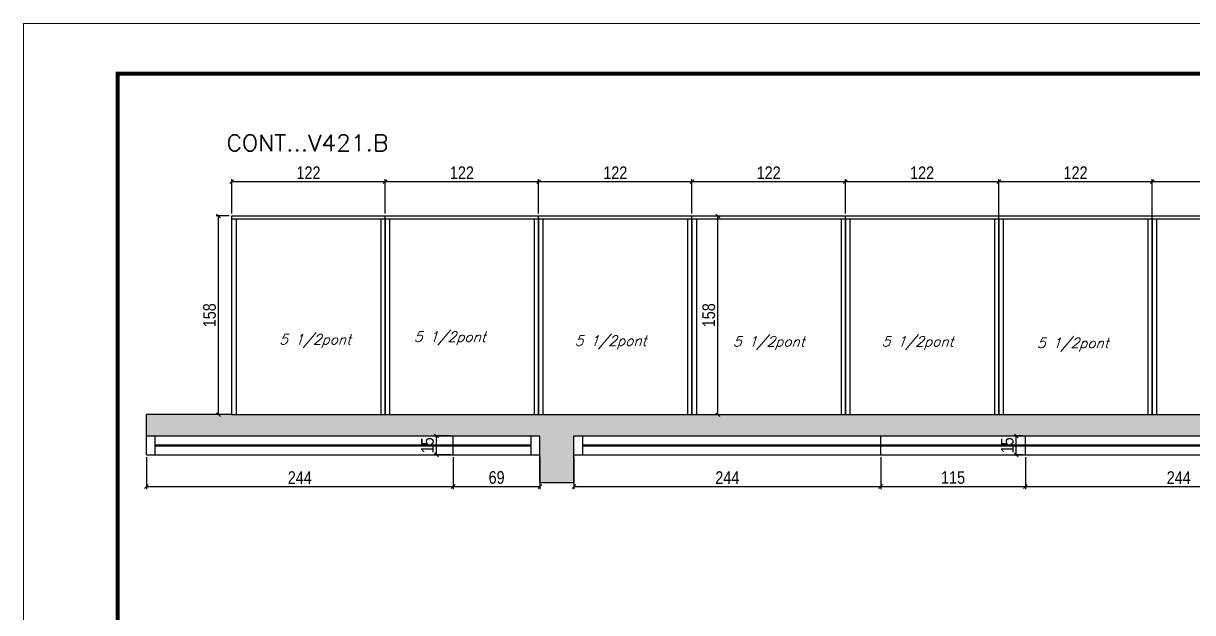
# Model space of a CAD drawing. Extents: x -3394 to 16474, y -5031 to 14397.
# Drawn here: x 9027 to 9957, y 9334 to 9802 of the extents above; entities that cross this region are included whole.
import ezdxf

# ---------------------------------------------------------------- set-up
doc = ezdxf.new("R2010")
doc.units = 0
doc.linetypes.add('DASHED', pattern=[0.75, 0.5, -0.25])
doc.layers.get('0').update_dxf_attribs({"linetype": 'CONTINUOUS'})
doc.layers.get('Defpoints').update_dxf_attribs({"linetype": 'CONTINUOUS'})
for name, color, linetype in [('COTA', 241, 'CONTINUOUS'), ('Painéis', 200, 'CONTINUOUS'), ('SARR_2.2x7', 40, 'CONTINUOUS'), ('SARR_3.5x7', 81, 'CONTINUOUS'), ('texto', 7, 'CONTINUOUS')]:
    doc.layers.add(name, color=color, linetype=linetype)
for name, color, linetype, lineweight in [('Folhas', 255, 'CONTINUOUS', 9), ('SARRAFO DE PRESSAO', 251, 'DASHED', 9), ('Texto Seção', 7, 'CONTINUOUS', 15)]:
    doc.layers.add(name, color=color, linetype=linetype, lineweight=lineweight)
doc.styles.add('COTA TECNICA', font='techl___.ttf', dxfattribs={"height": 10})
doc.styles.add('REGUA-120', font='ROMANS.shx', dxfattribs={"height": 15})
doc.styles.add('ROMANS', font='romans.shx')
doc.dimstyles.new('PAINEL', dxfattribs={"dimtxt": 10, "dimasz": 3, "dimexe": 3, "dimexo": 3, "dimgap": 3, "dimtad": 1, "dimdec": 1, "dimzin": 12, "dimdsep": 46, "dimtxsty": 'COTA TECNICA', "dimblk1": 'OBLIQUE', "dimblk2": 'OBLIQUE', "dimsah": 1, "dimcen": 0.9, "dimclrd": 4, "dimclre": 4, "dimclrt": 240, "dimadec": 1, "dimazin": 3, "dimtfac": 1, "dimtdec": 1, "dimtmove": 0, "dimatfit": 3, "dimfxl": 1, "dimtolj": 1, "dimtzin": 12, "dimarcsym": 0})

# ---------------------------------------------------------------- blocks, each defined once
blk = doc.blocks.new('9999999999')
at = {"layer": 'Folhas'}
blk.add_lwpolyline([(98138.98, 34190.21), (99623.98, 34190.21), (99623.98, 35240.21), (98138.98, 35240.21)], close=True, dxfattribs=at)
at = {"layer": 'Folhas', "color": 30, "const_width": 3}
blk.add_lwpolyline([(98213.98, 34230.21), (99583.98, 34230.21), (99583.98, 35200.21), (98213.98, 35200.21)], close=True, dxfattribs=at)
blk = doc.blocks.new('_Oblique')
at = {"color": 0, "linetype": 'ByBlock', "lineweight": -2}
blk.add_line((-0.5, -0.5), (0.5, 0.5), dxfattribs=at)
blk = doc.blocks.new('*D1128')
at = {"layer": 'COTA', "color": 4, "linetype": 'Continuous', "lineweight": -2, "transparency": 16777216}
for p, q in [((9560.93, 9649.09), (9581.46, 9649.09)), ((9579.46, 9491.09), (9579.46, 9649.09)), ((9560.93, 9491.09), (9581.46, 9491.09))]:
    blk.add_line(p, q, dxfattribs=at)
at = {"layer": 'Defpoints', "color": 0, "linetype": 'Continuous', "transparency": 16777216}
for p in [(9558.93, 9649.09), (9579.46, 9649.09), (9558.93, 9491.09)]:
    blk.add_point(p, dxfattribs=at)
at = {"layer": 'COTA', "color": 4, "linetype": 'Continuous', "lineweight": -2, "transparency": 16777216, "xscale": 3, "yscale": 3, "zscale": 3}
for p, rotation in [((9579.46, 9649.09), 90), ((9579.46, 9491.09), 270)]:
    blk.add_blockref('_Oblique', p, dxfattribs=dict(at, rotation=rotation))
at = {"layer": 'COTA', "color": 240, "linetype": 'Continuous', "transparency": 16777216, "insert": (9572.32, 9570.09), "char_height": 10, "attachment_point": 5, "rotation": 90, "style": 'COTA TECNICA'}
blk.add_mtext('\\A1;158', dxfattribs=at)
blk = doc.blocks.new('*D1136')
at = {"layer": 'COTA', "color": 4, "linetype": 'Continuous', "lineweight": -2, "transparency": 16777216}
for p, q in [((9125.03, 9457.09), (9125.03, 9431.88)), ((9369.03, 9457.09), (9369.03, 9431.88)), ((9125.03, 9433.88), (9369.03, 9433.88))]:
    blk.add_line(p, q, dxfattribs=at)
at = {"layer": 'Defpoints', "color": 0, "linetype": 'Continuous', "transparency": 16777216}
for p in [(9125.03, 9459.09), (9369.03, 9459.09), (9369.03, 9433.88)]:
    blk.add_point(p, dxfattribs=at)
at = {"layer": 'COTA', "color": 4, "linetype": 'Continuous', "lineweight": -2, "transparency": 16777216, "xscale": 3, "yscale": 3, "zscale": 3, "rotation": 180}
blk.add_blockref('_Oblique', (9125.03, 9433.88), dxfattribs=at)
at = {"layer": 'COTA', "color": 4, "linetype": 'Continuous', "lineweight": -2, "transparency": 16777216, "xscale": 3, "yscale": 3, "zscale": 3}
blk.add_blockref('_Oblique', (9369.03, 9433.88), dxfattribs=at)
at = {"layer": 'COTA', "color": 240, "linetype": 'Continuous', "transparency": 16777216, "insert": (9247.03, 9440.95), "char_height": 10, "attachment_point": 5, "style": 'COTA TECNICA'}
blk.add_mtext('\\A1;244', dxfattribs=at)
blk = doc.blocks.new('*D1137')
at = {"layer": 'COTA', "color": 4, "linetype": 'Continuous', "lineweight": -2, "transparency": 16777216}
for p, q in [((9369.03, 9457.09), (9369.03, 9431.88)), ((9438.03, 9457.09), (9438.03, 9431.88)), ((9369.03, 9433.88), (9438.03, 9433.88))]:
    blk.add_line(p, q, dxfattribs=at)
at = {"layer": 'Defpoints', "color": 0, "linetype": 'Continuous', "transparency": 16777216}
for p in [(9369.03, 9459.09), (9438.03, 9459.09), (9438.03, 9433.88)]:
    blk.add_point(p, dxfattribs=at)
at = {"layer": 'COTA', "color": 4, "linetype": 'Continuous', "lineweight": -2, "transparency": 16777216, "xscale": 3, "yscale": 3, "zscale": 3, "rotation": 180}
blk.add_blockref('_Oblique', (9369.03, 9433.88), dxfattribs=at)
at = {"layer": 'COTA', "color": 4, "linetype": 'Continuous', "lineweight": -2, "transparency": 16777216, "xscale": 3, "yscale": 3, "zscale": 3}
blk.add_blockref('_Oblique', (9438.03, 9433.88), dxfattribs=at)
at = {"layer": 'COTA', "color": 240, "linetype": 'Continuous', "transparency": 16777216, "insert": (9403.53, 9441.01), "char_height": 10, "attachment_point": 5, "style": 'COTA TECNICA'}
blk.add_mtext('\\A1;69', dxfattribs=at)
blk = doc.blocks.new('*D1138')
at = {"layer": 'COTA', "color": 4, "linetype": 'Continuous', "lineweight": -2, "transparency": 16777216}
for p, q in [((9367.03, 9474.09), (9353.71, 9474.09)), ((9355.71, 9459.09), (9355.71, 9474.09)), ((9367.03, 9459.09), (9353.71, 9459.09))]:
    blk.add_line(p, q, dxfattribs=at)
at = {"layer": 'Defpoints', "color": 0, "linetype": 'Continuous', "transparency": 16777216}
for p in [(9355.71, 9474.09), (9369.03, 9474.09), (9369.03, 9459.09)]:
    blk.add_point(p, dxfattribs=at)
at = {"layer": 'COTA', "color": 4, "linetype": 'Continuous', "lineweight": -2, "transparency": 16777216, "xscale": 3, "yscale": 3, "zscale": 3}
for p, rotation in [((9355.71, 9474.09), 90), ((9355.71, 9459.09), 270)]:
    blk.add_blockref('_Oblique', p, dxfattribs=dict(at, rotation=rotation))
at = {"layer": 'COTA', "color": 240, "linetype": 'Continuous', "transparency": 16777216, "insert": (9348.6, 9466.59), "char_height": 10, "attachment_point": 5, "rotation": 90, "style": 'COTA TECNICA'}
blk.add_mtext('\\A1;15', dxfattribs=at)
blk = doc.blocks.new('*D1139')
at = {"layer": 'COTA', "color": 4, "linetype": 'Continuous', "lineweight": -2, "transparency": 16777216}
for p, q in [((9465.03, 9457.09), (9465.03, 9431.88)), ((9709.03, 9457.09), (9709.03, 9431.88)), ((9465.03, 9433.88), (9709.03, 9433.88))]:
    blk.add_line(p, q, dxfattribs=at)
at = {"layer": 'Defpoints', "color": 0, "linetype": 'Continuous', "transparency": 16777216}
for p in [(9465.03, 9459.09), (9709.03, 9459.09), (9709.03, 9433.88)]:
    blk.add_point(p, dxfattribs=at)
at = {"layer": 'COTA', "color": 4, "linetype": 'Continuous', "lineweight": -2, "transparency": 16777216, "xscale": 3, "yscale": 3, "zscale": 3, "rotation": 180}
blk.add_blockref('_Oblique', (9465.03, 9433.88), dxfattribs=at)
at = {"layer": 'COTA', "color": 4, "linetype": 'Continuous', "lineweight": -2, "transparency": 16777216, "xscale": 3, "yscale": 3, "zscale": 3}
blk.add_blockref('_Oblique', (9709.03, 9433.88), dxfattribs=at)
at = {"layer": 'COTA', "color": 240, "linetype": 'Continuous', "transparency": 16777216, "insert": (9587.03, 9440.95), "char_height": 10, "attachment_point": 5, "style": 'COTA TECNICA'}
blk.add_mtext('\\A1;244', dxfattribs=at)
blk = doc.blocks.new('*D1140')
at = {"layer": 'COTA', "color": 4, "linetype": 'Continuous', "lineweight": -2, "transparency": 16777216}
for p, q in [((9709.03, 9457.09), (9709.03, 9431.88)), ((9824.03, 9457.09), (9824.03, 9431.88)), ((9709.03, 9433.88), (9824.03, 9433.88))]:
    blk.add_line(p, q, dxfattribs=at)
at = {"layer": 'Defpoints', "color": 0, "linetype": 'Continuous', "transparency": 16777216}
for p in [(9709.03, 9459.09), (9824.03, 9459.09), (9824.03, 9433.88)]:
    blk.add_point(p, dxfattribs=at)
at = {"layer": 'COTA', "color": 4, "linetype": 'Continuous', "lineweight": -2, "transparency": 16777216, "xscale": 3, "yscale": 3, "zscale": 3, "rotation": 180}
blk.add_blockref('_Oblique', (9709.03, 9433.88), dxfattribs=at)
at = {"layer": 'COTA', "color": 4, "linetype": 'Continuous', "lineweight": -2, "transparency": 16777216, "xscale": 3, "yscale": 3, "zscale": 3}
blk.add_blockref('_Oblique', (9824.03, 9433.88), dxfattribs=at)
at = {"layer": 'COTA', "color": 240, "linetype": 'Continuous', "transparency": 16777216, "insert": (9766.53, 9440.99), "char_height": 10, "attachment_point": 5, "style": 'COTA TECNICA'}
blk.add_mtext('\\A1;115', dxfattribs=at)
blk = doc.blocks.new('*D1141')
at = {"layer": 'COTA', "color": 4, "linetype": 'Continuous', "lineweight": -2, "transparency": 16777216}
for p, q in [((9824.03, 9457.09), (9824.03, 9431.88)), ((10068.03, 9457.09), (10068.03, 9431.88)), ((9824.03, 9433.88), (10068.03, 9433.88))]:
    blk.add_line(p, q, dxfattribs=at)
at = {"layer": 'Defpoints', "color": 0, "linetype": 'Continuous', "transparency": 16777216}
for p in [(9824.03, 9459.09), (10068.03, 9459.09), (10068.03, 9433.88)]:
    blk.add_point(p, dxfattribs=at)
at = {"layer": 'COTA', "color": 4, "linetype": 'Continuous', "lineweight": -2, "transparency": 16777216, "xscale": 3, "yscale": 3, "zscale": 3, "rotation": 180}
blk.add_blockref('_Oblique', (9824.03, 9433.88), dxfattribs=at)
at = {"layer": 'COTA', "color": 4, "linetype": 'Continuous', "lineweight": -2, "transparency": 16777216, "xscale": 3, "yscale": 3, "zscale": 3}
blk.add_blockref('_Oblique', (10068.03, 9433.88), dxfattribs=at)
at = {"layer": 'COTA', "color": 240, "linetype": 'Continuous', "transparency": 16777216, "insert": (9946.03, 9440.95), "char_height": 10, "attachment_point": 5, "style": 'COTA TECNICA'}
blk.add_mtext('\\A1;244', dxfattribs=at)
blk = doc.blocks.new('*D1142')
at = {"layer": 'COTA', "color": 4, "linetype": 'Continuous', "lineweight": -2, "transparency": 16777216}
for p, q in [((9822.03, 9474.09), (9814.83, 9474.09)), ((9816.83, 9459.09), (9816.83, 9474.09)), ((9822.03, 9459.09), (9814.83, 9459.09))]:
    blk.add_line(p, q, dxfattribs=at)
at = {"layer": 'Defpoints', "color": 0, "linetype": 'Continuous', "transparency": 16777216}
for p in [(9816.83, 9474.09), (9824.03, 9474.09), (9824.03, 9459.09)]:
    blk.add_point(p, dxfattribs=at)
at = {"layer": 'COTA', "color": 4, "linetype": 'Continuous', "lineweight": -2, "transparency": 16777216, "xscale": 3, "yscale": 3, "zscale": 3}
for p, rotation in [((9816.83, 9474.09), 90), ((9816.83, 9459.09), 270)]:
    blk.add_blockref('_Oblique', p, dxfattribs=dict(at, rotation=rotation))
at = {"layer": 'COTA', "color": 240, "linetype": 'Continuous', "transparency": 16777216, "insert": (9809.72, 9466.59), "char_height": 10, "attachment_point": 5, "rotation": 90, "style": 'COTA TECNICA'}
blk.add_mtext('\\A1;15', dxfattribs=at)
blk = doc.blocks.new('*D1148')
at = {"layer": 'COTA', "color": 4, "linetype": 'Continuous', "lineweight": -2, "transparency": 16777216}
for p, q in [((9192.93, 9651.09), (9192.93, 9678.41)), ((9192.93, 9676.41), (9314.93, 9676.41)), ((9314.93, 9651.09), (9314.93, 9678.41))]:
    blk.add_line(p, q, dxfattribs=at)
at = {"layer": 'Defpoints', "color": 0, "linetype": 'Continuous', "transparency": 16777216}
for p in [(9314.93, 9676.41), (9192.93, 9649.09), (9314.93, 9649.09)]:
    blk.add_point(p, dxfattribs=at)
at = {"layer": 'COTA', "color": 4, "linetype": 'Continuous', "lineweight": -2, "transparency": 16777216, "xscale": 3, "yscale": 3, "zscale": 3, "rotation": 180}
blk.add_blockref('_Oblique', (9192.93, 9676.41), dxfattribs=at)
at = {"layer": 'COTA', "color": 4, "linetype": 'Continuous', "lineweight": -2, "transparency": 16777216, "xscale": 3, "yscale": 3, "zscale": 3}
blk.add_blockref('_Oblique', (9314.93, 9676.41), dxfattribs=at)
at = {"layer": 'COTA', "color": 240, "linetype": 'Continuous', "transparency": 16777216, "insert": (9253.93, 9683.47), "char_height": 10, "attachment_point": 5, "style": 'COTA TECNICA'}
blk.add_mtext('\\A1;122', dxfattribs=at)
blk = doc.blocks.new('*D1149')
at = {"layer": 'COTA', "color": 4, "linetype": 'Continuous', "lineweight": -2, "transparency": 16777216}
for p, q in [((9314.93, 9651.09), (9314.93, 9678.41)), ((9314.93, 9676.41), (9436.93, 9676.41)), ((9436.93, 9651.09), (9436.93, 9678.41))]:
    blk.add_line(p, q, dxfattribs=at)
at = {"layer": 'Defpoints', "color": 0, "linetype": 'Continuous', "transparency": 16777216}
for p in [(9436.93, 9676.41), (9314.93, 9649.09), (9436.93, 9649.09)]:
    blk.add_point(p, dxfattribs=at)
at = {"layer": 'COTA', "color": 4, "linetype": 'Continuous', "lineweight": -2, "transparency": 16777216, "xscale": 3, "yscale": 3, "zscale": 3, "rotation": 180}
blk.add_blockref('_Oblique', (9314.93, 9676.41), dxfattribs=at)
at = {"layer": 'COTA', "color": 4, "linetype": 'Continuous', "lineweight": -2, "transparency": 16777216, "xscale": 3, "yscale": 3, "zscale": 3}
blk.add_blockref('_Oblique', (9436.93, 9676.41), dxfattribs=at)
at = {"layer": 'COTA', "color": 240, "linetype": 'Continuous', "transparency": 16777216, "insert": (9375.93, 9683.47), "char_height": 10, "attachment_point": 5, "style": 'COTA TECNICA'}
blk.add_mtext('\\A1;122', dxfattribs=at)
blk = doc.blocks.new('*D1150')
at = {"layer": 'COTA', "color": 4, "linetype": 'Continuous', "lineweight": -2, "transparency": 16777216}
for p, q in [((9436.93, 9651.09), (9436.93, 9678.41)), ((9436.93, 9676.41), (9558.93, 9676.41)), ((9558.93, 9651.09), (9558.93, 9678.41))]:
    blk.add_line(p, q, dxfattribs=at)
at = {"layer": 'Defpoints', "color": 0, "linetype": 'Continuous', "transparency": 16777216}
for p in [(9558.93, 9676.41), (9436.93, 9649.09), (9558.93, 9649.09)]:
    blk.add_point(p, dxfattribs=at)
at = {"layer": 'COTA', "color": 4, "linetype": 'Continuous', "lineweight": -2, "transparency": 16777216, "xscale": 3, "yscale": 3, "zscale": 3, "rotation": 180}
blk.add_blockref('_Oblique', (9436.93, 9676.41), dxfattribs=at)
at = {"layer": 'COTA', "color": 4, "linetype": 'Continuous', "lineweight": -2, "transparency": 16777216, "xscale": 3, "yscale": 3, "zscale": 3}
blk.add_blockref('_Oblique', (9558.93, 9676.41), dxfattribs=at)
at = {"layer": 'COTA', "color": 240, "linetype": 'Continuous', "transparency": 16777216, "insert": (9497.93, 9683.47), "char_height": 10, "attachment_point": 5, "style": 'COTA TECNICA'}
blk.add_mtext('\\A1;122', dxfattribs=at)
blk = doc.blocks.new('*D1151')
at = {"layer": 'COTA', "color": 4, "linetype": 'Continuous', "lineweight": -2, "transparency": 16777216}
for p, q in [((9558.93, 9651.09), (9558.93, 9678.41)), ((9558.93, 9676.41), (9680.93, 9676.41)), ((9680.93, 9651.09), (9680.93, 9678.41))]:
    blk.add_line(p, q, dxfattribs=at)
at = {"layer": 'Defpoints', "color": 0, "linetype": 'Continuous', "transparency": 16777216}
for p in [(9680.93, 9676.41), (9558.93, 9649.09), (9680.93, 9649.09)]:
    blk.add_point(p, dxfattribs=at)
at = {"layer": 'COTA', "color": 4, "linetype": 'Continuous', "lineweight": -2, "transparency": 16777216, "xscale": 3, "yscale": 3, "zscale": 3, "rotation": 180}
blk.add_blockref('_Oblique', (9558.93, 9676.41), dxfattribs=at)
at = {"layer": 'COTA', "color": 4, "linetype": 'Continuous', "lineweight": -2, "transparency": 16777216, "xscale": 3, "yscale": 3, "zscale": 3}
blk.add_blockref('_Oblique', (9680.93, 9676.41), dxfattribs=at)
at = {"layer": 'COTA', "color": 240, "linetype": 'Continuous', "transparency": 16777216, "insert": (9619.93, 9683.47), "char_height": 10, "attachment_point": 5, "style": 'COTA TECNICA'}
blk.add_mtext('\\A1;122', dxfattribs=at)
blk = doc.blocks.new('*D1152')
at = {"layer": 'COTA', "color": 4, "linetype": 'Continuous', "lineweight": -2, "transparency": 16777216}
for p, q in [((9680.93, 9651.09), (9680.93, 9678.41)), ((9680.93, 9676.41), (9802.93, 9676.41)), ((9802.93, 9648.89), (9802.93, 9678.41))]:
    blk.add_line(p, q, dxfattribs=at)
at = {"layer": 'Defpoints', "color": 0, "linetype": 'Continuous', "transparency": 16777216}
for p in [(9802.93, 9676.41), (9680.93, 9649.09), (9802.93, 9646.89)]:
    blk.add_point(p, dxfattribs=at)
at = {"layer": 'COTA', "color": 4, "linetype": 'Continuous', "lineweight": -2, "transparency": 16777216, "xscale": 3, "yscale": 3, "zscale": 3, "rotation": 180}
blk.add_blockref('_Oblique', (9680.93, 9676.41), dxfattribs=at)
at = {"layer": 'COTA', "color": 4, "linetype": 'Continuous', "lineweight": -2, "transparency": 16777216, "xscale": 3, "yscale": 3, "zscale": 3}
blk.add_blockref('_Oblique', (9802.93, 9676.41), dxfattribs=at)
at = {"layer": 'COTA', "color": 240, "linetype": 'Continuous', "transparency": 16777216, "insert": (9741.93, 9683.47), "char_height": 10, "attachment_point": 5, "style": 'COTA TECNICA'}
blk.add_mtext('\\A1;122', dxfattribs=at)
blk = doc.blocks.new('*D1153')
at = {"layer": 'COTA', "color": 4, "linetype": 'Continuous', "lineweight": -2, "transparency": 16777216}
for p, q in [((9802.93, 9648.89), (9802.93, 9678.41)), ((9802.93, 9676.41), (9924.93, 9676.41)), ((9924.93, 9648.89), (9924.93, 9678.41))]:
    blk.add_line(p, q, dxfattribs=at)
at = {"layer": 'Defpoints', "color": 0, "linetype": 'Continuous', "transparency": 16777216}
for p in [(9924.93, 9676.41), (9802.93, 9646.89), (9924.93, 9646.89)]:
    blk.add_point(p, dxfattribs=at)
at = {"layer": 'COTA', "color": 4, "linetype": 'Continuous', "lineweight": -2, "transparency": 16777216, "xscale": 3, "yscale": 3, "zscale": 3, "rotation": 180}
blk.add_blockref('_Oblique', (9802.93, 9676.41), dxfattribs=at)
at = {"layer": 'COTA', "color": 4, "linetype": 'Continuous', "lineweight": -2, "transparency": 16777216, "xscale": 3, "yscale": 3, "zscale": 3}
blk.add_blockref('_Oblique', (9924.93, 9676.41), dxfattribs=at)
at = {"layer": 'COTA', "color": 240, "linetype": 'Continuous', "transparency": 16777216, "insert": (9863.93, 9683.47), "char_height": 10, "attachment_point": 5, "style": 'COTA TECNICA'}
blk.add_mtext('\\A1;122', dxfattribs=at)
blk = doc.blocks.new('*D1154')
at = {"layer": 'COTA', "color": 4, "linetype": 'Continuous', "lineweight": -2, "transparency": 16777216}
for p, q in [((9924.93, 9648.89), (9924.93, 9678.41)), ((9924.93, 9676.41), (10046.93, 9676.41)), ((10046.93, 9651.09), (10046.93, 9678.41))]:
    blk.add_line(p, q, dxfattribs=at)
at = {"layer": 'Defpoints', "color": 0, "linetype": 'Continuous', "transparency": 16777216}
for p in [(10046.93, 9676.41), (9924.93, 9646.89), (10046.93, 9649.09)]:
    blk.add_point(p, dxfattribs=at)
at = {"layer": 'COTA', "color": 4, "linetype": 'Continuous', "lineweight": -2, "transparency": 16777216, "xscale": 3, "yscale": 3, "zscale": 3, "rotation": 180}
blk.add_blockref('_Oblique', (9924.93, 9676.41), dxfattribs=at)
at = {"layer": 'COTA', "color": 4, "linetype": 'Continuous', "lineweight": -2, "transparency": 16777216, "xscale": 3, "yscale": 3, "zscale": 3}
blk.add_blockref('_Oblique', (10046.93, 9676.41), dxfattribs=at)
at = {"layer": 'COTA', "color": 240, "linetype": 'Continuous', "transparency": 16777216, "insert": (9985.93, 9683.47), "char_height": 10, "attachment_point": 5, "style": 'COTA TECNICA'}
blk.add_mtext('\\A1;122', dxfattribs=at)
blk = doc.blocks.new('*D1167')
at = {"layer": 'COTA', "color": 4, "linetype": 'Continuous', "lineweight": -2, "transparency": 16777216}
for p, q in [((9190.93, 9649.09), (9180.4, 9649.09)), ((9182.4, 9491.09), (9182.4, 9649.09)), ((9190.93, 9491.09), (9180.4, 9491.09))]:
    blk.add_line(p, q, dxfattribs=at)
at = {"layer": 'Defpoints', "color": 0, "linetype": 'Continuous', "transparency": 16777216}
for p in [(9182.4, 9649.09), (9192.93, 9649.09), (9192.93, 9491.09)]:
    blk.add_point(p, dxfattribs=at)
at = {"layer": 'COTA', "color": 4, "linetype": 'Continuous', "lineweight": -2, "transparency": 16777216, "xscale": 3, "yscale": 3, "zscale": 3}
for p, rotation in [((9182.4, 9649.09), 90), ((9182.4, 9491.09), 270)]:
    blk.add_blockref('_Oblique', p, dxfattribs=dict(at, rotation=rotation))
at = {"layer": 'COTA', "color": 240, "linetype": 'Continuous', "transparency": 16777216, "insert": (9175.27, 9570.09), "char_height": 10, "attachment_point": 5, "rotation": 90, "style": 'COTA TECNICA'}
blk.add_mtext('\\A1;158', dxfattribs=at)

msp = doc.modelspace()

# ---------------------------------------------------------------- hatches: boundary and pattern name
at = {"layer": 'COTA', "linetype": 'Continuous'}
h = msp.add_hatch(dxfattribs=at)
h.set_pattern_fill('AR-CONC', color=256, scale=0.05)
h.paths.add_polyline_path([(9465.03, 9474.09), (10068.03, 9474.09), (10068.03, 9459.09), (10068.03, 9437.09), (10095.03, 9437.09), (10095.03, 9459.09), (10095.03, 9474.09), (10311.03, 9474.09), (10311.03, 9459.09), (10311.03, 9437.09), (10338.03, 9437.09), (10338.03, 9459.09), (10338.03, 9491.09), (9192.93, 9491.09), (9125.03, 9491.09), (9125.03, 9474.09), (9438.03, 9474.09), (9438.03, 9459.09), (9438.03, 9437.09), (9465.03, 9437.09), (9465.03, 9459.09)])

# ---------------------------------------------------------------- linework, layer by layer
for p, q in [((9125.03, 9474.09), (9125.03, 9491.09)), ((9192.93, 9491.09), (9125.03, 9491.09)), ((9438.03, 9437.09), (9438.03, 9459.09)), ((9465.03, 9437.09), (9465.03, 9459.09)), ((9438.03, 9437.09), (9465.03, 9437.09))]:
    msp.add_line(p, q, dxfattribs=at)
at = {"layer": 'Painéis', "linetype": 'ByBlock'}
for p, q in [((9192.93, 9649.09), (10412.93, 9649.09)), ((9314.93, 9491.09), (9314.93, 9649.09)), ((9436.93, 9491.09), (9436.93, 9649.09)), ((9558.93, 9491.09), (9558.93, 9649.09)), ((9680.93, 9491.09), (9680.93, 9649.09)), ((9802.93, 9491.09), (9802.93, 9649.09)), ((9924.93, 9491.09), (9924.93, 9649.09)), ((9125.03, 9459.09), (9125.03, 9474.09)), ((9125.03, 9474.09), (9438.03, 9474.09)), ((9369.03, 9459.09), (9369.03, 9474.09)), ((9438.03, 9459.09), (9438.03, 9474.09)), ((9465.03, 9474.09), (10068.03, 9474.09)), ((9465.03, 9459.09), (9465.03, 9474.09)), ((9709.03, 9459.09), (9709.03, 9474.09)), ((9824.03, 9459.09), (9824.03, 9474.09)), ((9125.03, 9459.09), (9438.03, 9459.09)), ((9465.03, 9459.09), (10068.03, 9459.09))]:
    msp.add_line(p, q, dxfattribs=at)
at = {"layer": 'Painéis', "linetype": 'Continuous'}
for q in [(9192.93, 9649.09), (10338.03, 9491.09)]:
    msp.add_line((9192.93, 9491.09), q, dxfattribs=at)
at = {"layer": 'SARR_2.2x7', "linetype": 'Continuous'}
for p, q in [((9192.93, 9646.89), (9314.93, 9646.89)), ((9314.93, 9646.89), (9436.93, 9646.89)), ((9436.93, 9646.89), (9558.93, 9646.89)), ((9558.93, 9646.89), (9680.93, 9646.89)), ((9680.93, 9646.89), (9802.93, 9646.89)), ((9802.93, 9646.89), (9924.93, 9646.89)), ((9924.93, 9646.89), (10046.93, 9646.89)), ((9132.03, 9459.09), (9132.03, 9474.09)), ((9132.03, 9467.09), (9431.03, 9467.09)), ((9132.03, 9466.09), (9431.03, 9466.09)), ((9431.03, 9459.09), (9431.03, 9474.09)), ((9472.03, 9459.09), (9472.03, 9474.09)), ((9472.03, 9467.09), (9709.03, 9467.09)), ((9472.03, 9466.09), (9709.03, 9466.09)), ((9709.03, 9467.09), (9824.03, 9467.09)), ((9709.03, 9466.09), (9824.03, 9466.09)), ((9824.03, 9467.09), (10061.03, 9467.09)), ((9824.03, 9466.09), (10061.03, 9466.09))]:
    msp.add_line(p, q, dxfattribs=at)
at = {"layer": 'SARR_3.5x7'}
for p, q in [((9196.43, 9646.89), (9196.43, 9491.09)), ((9311.43, 9646.89), (9311.43, 9491.09)), ((9314.93, 9646.89), (9314.93, 9491.09)), ((9318.43, 9646.89), (9318.43, 9491.09)), ((9433.43, 9646.89), (9433.43, 9491.09)), ((9436.93, 9646.89), (9436.93, 9491.09)), ((9440.43, 9646.89), (9440.43, 9491.09)), ((9555.43, 9646.89), (9555.43, 9491.09)), ((9558.93, 9646.89), (9558.93, 9491.09)), ((9562.43, 9646.89), (9562.43, 9491.09)), ((9677.43, 9646.89), (9677.43, 9491.09)), ((9680.93, 9646.89), (9680.93, 9491.09)), ((9684.43, 9646.89), (9684.43, 9491.09)), ((9799.43, 9646.89), (9799.43, 9491.09)), ((9802.93, 9646.89), (9802.93, 9491.09)), ((9806.43, 9646.89), (9806.43, 9491.09)), ((9921.43, 9646.89), (9921.43, 9491.09)), ((9924.93, 9646.89), (9924.93, 9491.09)), ((9928.43, 9646.89), (9928.43, 9491.09))]:
    msp.add_line(p, q, dxfattribs=at)

# ---------------------------------------------------------------- block references
at = {"layer": 'SARRAFO DE PRESSAO', "color": 6, "linetype": 'ByBlock'}
msp.add_blockref('9999999999', (-89111.77, -25437.95), dxfattribs=at)

# ---------------------------------------------------------------- texts
at = {"layer": 'texto', "color": 2, "char_height": 8, "attachment_point": 5, "style": 'ROMANS'}
for insert in [(9259.24, 9549.59), (9366.42, 9551.7), (9494.23, 9548.56), (9620, 9547.93), (9738.38, 9547.96), (9861.78, 9546.71)]:
    msp.add_mtext('{\\Q19;\\C256;5 1/2pont}', dxfattribs=dict(at, insert=insert))
at = {"layer": 'Texto Seção', "style": 'REGUA-120', "width": 1.05}
msp.add_text('CONT...V421.B', height=13, dxfattribs=at).set_placement((9188.79, 9700.7))

# ---------------------------------------------------------------- dimensions: what is measured, and where the dimension line sits
at = {"layer": 'COTA', "linetype": 'Continuous'}
for base, p1, p2, override, picture, middle in [((9314.93, 9676.41), (9192.93, 9649.09), (9314.93, 9649.09), {"dimexe": 2, "dimexo": 2, "dimgap": 2, "dimadec": 8, "dimtix": 1, "dimtmove": 1, "dimatfit": 2, "dimldrblk": 'Oblique'}, '*D1148', (9253.93, 9683.47)), ((9436.93, 9676.41), (9314.93, 9649.09), (9436.93, 9649.09), {"dimexe": 2, "dimexo": 2, "dimgap": 2, "dimadec": 8, "dimtix": 1, "dimtmove": 1, "dimatfit": 2, "dimldrblk": 'Oblique'}, '*D1149', (9375.93, 9683.47)), ((9558.93, 9676.41), (9436.93, 9649.09), (9558.93, 9649.09), {"dimexe": 2, "dimexo": 2, "dimgap": 2, "dimadec": 8, "dimtix": 1, "dimtmove": 1, "dimatfit": 2, "dimldrblk": 'Oblique'}, '*D1150', (9497.93, 9683.47)), ((9680.93, 9676.41), (9558.93, 9649.09), (9680.93, 9649.09), {"dimexe": 2, "dimexo": 2, "dimgap": 2, "dimadec": 8, "dimtix": 1, "dimtmove": 1, "dimatfit": 2, "dimldrblk": 'Oblique'}, '*D1151', (9619.93, 9683.47)), ((9802.93, 9676.41), (9680.93, 9649.09), (9802.93, 9646.89), {"dimexe": 2, "dimexo": 2, "dimgap": 2, "dimadec": 8, "dimtix": 1, "dimtmove": 1, "dimatfit": 2, "dimldrblk": 'Oblique'}, '*D1152', (9741.93, 9683.47)), ((9924.93, 9676.41), (9802.93, 9646.89), (9924.93, 9646.89), {"dimexe": 2, "dimexo": 2, "dimgap": 2, "dimadec": 8, "dimtix": 1, "dimtmove": 1, "dimatfit": 2, "dimldrblk": 'Oblique'}, '*D1153', (9863.93, 9683.47)), ((10046.93, 9676.41), (9924.93, 9646.89), (10046.93, 9649.09), {"dimexe": 2, "dimexo": 2, "dimgap": 2, "dimadec": 8, "dimtix": 1, "dimtmove": 1, "dimatfit": 2, "dimldrblk": 'Oblique'}, '*D1154', (9985.93, 9683.47)), ((9369.03, 9433.88), (9125.03, 9459.09), (9369.03, 9459.09), {"dimexe": 2, "dimexo": 2, "dimgap": 2, "dimadec": 8, "dimtix": 1, "dimatfit": 2, "dimldrblk": 'Oblique'}, '*D1136', (9247.03, 9440.95)), ((9438.03, 9433.88), (9369.03, 9459.09), (9438.03, 9459.09), {"dimexe": 2, "dimexo": 2, "dimgap": 2, "dimadec": 8, "dimtix": 1, "dimtmove": 1, "dimatfit": 2, "dimldrblk": 'Oblique'}, '*D1137', (9403.53, 9441.01)), ((9709.03, 9433.88), (9465.03, 9459.09), (9709.03, 9459.09), {"dimexe": 2, "dimexo": 2, "dimgap": 2, "dimadec": 8, "dimtix": 1, "dimtmove": 1, "dimatfit": 2, "dimldrblk": 'Oblique'}, '*D1139', (9587.03, 9440.95)), ((9824.03, 9433.88), (9709.03, 9459.09), (9824.03, 9459.09), {"dimexe": 2, "dimexo": 2, "dimgap": 2, "dimadec": 8, "dimtix": 1, "dimtmove": 1, "dimatfit": 2, "dimldrblk": 'Oblique'}, '*D1140', (9766.53, 9440.99)), ((10068.03, 9433.88), (9824.03, 9459.09), (10068.03, 9459.09), {"dimexe": 2, "dimexo": 2, "dimgap": 2, "dimadec": 8, "dimtix": 1, "dimtmove": 1, "dimatfit": 2, "dimldrblk": 'Oblique'}, '*D1141', (9946.03, 9440.95))]:
    dim = msp.add_linear_dim(base=base, p1=p1, p2=p2, dimstyle='PAINEL', override=override, dxfattribs=at)
    dim.commit()
    dim.dimension.update_dxf_attribs({"geometry": picture, "text_midpoint": middle})
for base, p1, p2, picture, middle in [((9182.4, 9649.09), (9192.93, 9491.09), (9192.93, 9649.09), '*D1167', (9175.27, 9570.09)), ((9579.46, 9649.09), (9558.93, 9491.09), (9558.93, 9649.09), '*D1128', (9572.32, 9570.09)), ((9355.71, 9474.09), (9369.03, 9459.09), (9369.03, 9474.09), '*D1138', (9348.6, 9466.59)), ((9816.83, 9474.09), (9824.03, 9459.09), (9824.03, 9474.09), '*D1142', (9809.72, 9466.59))]:
    dim = msp.add_linear_dim(base=base, p1=p1, p2=p2, angle=90, dimstyle='PAINEL', override={"dimexe": 2, "dimexo": 2, "dimgap": 2, "dimadec": 8, "dimtix": 1, "dimatfit": 2, "dimldrblk": 'Oblique'}, dxfattribs=at)
    dim.commit()
    dim.dimension.update_dxf_attribs({"geometry": picture, "text_midpoint": middle})

doc.saveas('drawing.dxf')
